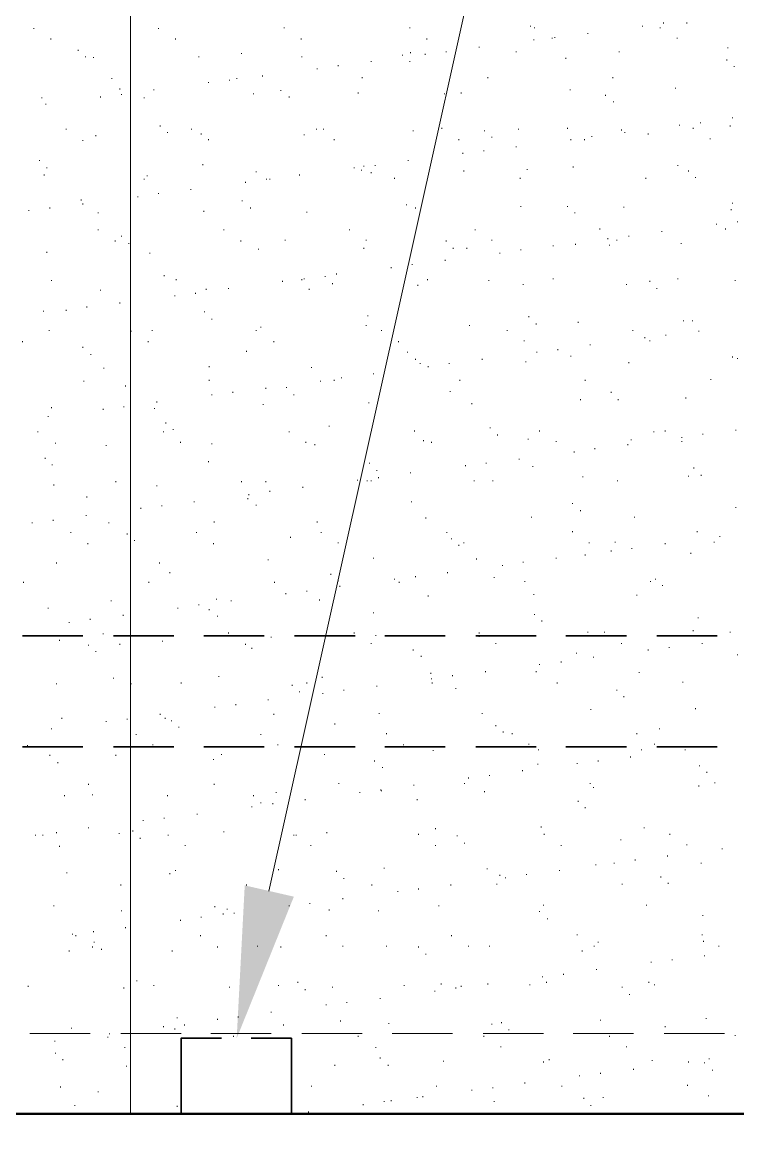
# Model space of a CAD drawing. Header units: inches. Extents: x 5 to 516, y -193 to 129.
# Drawn here: x 34.68 to 37.644, y -88.011 to -83.428 of the extents above; entities that cross this region are included whole.
import ezdxf

# ---------------------------------------------------------------- set-up
doc = ezdxf.new("R2010")
doc.units = ezdxf.units.IN
doc.header["$MEASUREMENT"] = 0
doc.layers.add('PDF4_Geometry', color=7, linetype='Continuous')
doc.layers.add('PDF4_Solid Fills', color=7, linetype='Continuous')

msp = doc.modelspace()

# ---------------------------------------------------------------- linework, layer by layer
at = {"layer": 'PDF4_Geometry', "lineweight": 15}
for points in [[(35.7020883, -87.0263173), (38.0087552, -76.6596495), (38.6754219, -76.6596495)], [(35.1287511, -87.9496505), (35.1287511, -79.9696499)], [(34.7287571, -83.4563156), (34.7287571, -83.4529825)], [(35.2454238, -83.4563156), (35.2454238, -83.4529825)], [(35.7654237, -83.4529825), (35.7654237, -83.449649)], [(36.2854238, -83.4529825), (36.2854238, -83.449649)], [(36.7854239, -83.4463156), (36.7854239, -83.4429825)], [(36.8020905, -83.4529825), (36.8020905, -83.449649)], [(37.2487572, -83.4463156), (37.2487572, -83.4429825)], [(37.3220906, -83.4529825), (37.3220906, -83.449649)], [(37.335424, -83.4329824), (37.335424, -83.429649)], [(37.4320905, -83.4329824), (37.4320905, -83.429649)], [(34.7987571, -83.4996489), (34.7987571, -83.4963158)], [(35.3154238, -83.4996489), (35.3154238, -83.4963158)], [(35.8354239, -83.4996489), (35.8354239, -83.4963158)], [(36.3554239, -83.4996489), (36.3554239, -83.4963158)], [(36.7987573, -83.5029824), (36.7987573, -83.4996489)], [(36.875424, -83.4963158), (36.875424, -83.4929823)], [(36.8854238, -83.4929823), (36.8854238, -83.4896491)], [(37.0220906, -83.4763157), (37.0220906, -83.4729823)], [(37.3920907, -83.4963158), (37.3920907, -83.4929823)], [(34.9120904, -83.5463156), (34.9120904, -83.5429824)], [(36.2887572, -83.5563156), (36.2887572, -83.5529824)], [(36.4354239, -83.5529824), (36.4354239, -83.549649)], [(36.5720905, -83.5329824), (36.5720905, -83.529649)], [(36.725424, -83.5529824), (36.725424, -83.549649)], [(37.1520907, -83.5529824), (37.1520907, -83.549649)], [(37.6020909, -83.5363158), (37.6020909, -83.5329824)], [(34.9420905, -83.5729825), (34.9420905, -83.569649)], [(34.9754237, -83.5763156), (34.9754237, -83.5729825)], [(35.4120905, -83.5729825), (35.4120905, -83.569649)], [(35.5887571, -83.559649), (35.5887571, -83.5563156)], [(35.8387571, -83.5729825), (35.8387571, -83.569649)], [(36.125424, -83.5929823), (36.125424, -83.5896491)], [(36.2554238, -83.5663156), (36.2554238, -83.5629824)], [(36.2854238, -83.5929823), (36.2854238, -83.5896491)], [(36.3487571, -83.5629824), (36.3487571, -83.559649)], [(36.9320905, -83.5796491), (36.9320905, -83.5763156)], [(37.5987572, -83.5863157), (37.5987572, -83.5829823)], [(35.9020906, -83.6229823), (35.9020906, -83.6196492)], [(35.9887571, -83.6096492), (35.9887571, -83.6063157)], [(37.6287573, -83.6129823), (37.6287573, -83.6096492)], [(35.0520904, -83.6629824), (35.0520904, -83.6596492)], [(35.4520904, -83.6796493), (35.4520904, -83.6763156)], [(35.5387571, -83.6696492), (35.5387571, -83.6663156)], [(35.5687571, -83.6629824), (35.5687571, -83.6596492)], [(35.6754238, -83.6529824), (35.6754238, -83.6496492)], [(36.0887571, -83.6596492), (36.0887571, -83.6563156)], [(36.6087572, -83.6596492), (36.6087572, -83.6563156)], [(37.125424, -83.6596492), (37.125424, -83.6563156)], [(35.0054238, -83.7396489), (35.0054238, -83.7363157)], [(35.0854238, -83.7063157), (35.0854238, -83.7029825)], [(35.0920904, -83.7296489), (35.0920904, -83.7263157)], [(35.2254237, -83.7096489), (35.2254237, -83.7063157)], [(35.6387571, -83.7263157), (35.6387571, -83.7229825)], [(35.7520905, -83.7129825), (35.7520905, -83.7096489)], [(35.7854238, -83.7396489), (35.7854238, -83.7363157)], [(36.0720905, -83.7229825), (36.0720905, -83.7196489)], [(36.4287573, -83.7263157), (36.4287573, -83.7229825)], [(36.4987572, -83.7229825), (36.4987572, -83.7196489)], [(36.9487574, -83.7096489), (36.9487574, -83.7063157)], [(37.095424, -83.7329825), (37.095424, -83.7296489)], [(37.3854238, -83.7029825), (37.3854238, -83.6996489)], [(34.7620904, -83.7429825), (34.7620904, -83.7396489)], [(34.7787571, -83.769649), (34.7787571, -83.7663158)], [(35.1854238, -83.7429825), (35.1854238, -83.7396489)], [(37.1287572, -83.7596489), (37.1287572, -83.7563158)], [(37.6220905, -83.8263159), (37.6220905, -83.8229823)], [(34.8620904, -83.8729823), (34.8620904, -83.8696492)], [(35.2520905, -83.8596492), (35.2520905, -83.8563155)], [(35.3820905, -83.8729823), (35.3820905, -83.8696492)], [(35.8987572, -83.8729823), (35.8987572, -83.8696492)], [(35.9287572, -83.8729823), (35.9287572, -83.8696492)], [(36.4187573, -83.8696492), (36.4187573, -83.8663156)], [(36.735424, -83.8729823), (36.735424, -83.8696492)], [(36.9387573, -83.8696492), (36.9387573, -83.8663156)], [(37.1620907, -83.8763156), (37.1620907, -83.8729823)], [(37.4020907, -83.8563155), (37.4020907, -83.8529823)], [(37.4587574, -83.8696492), (37.4587574, -83.8663156)], [(37.4887572, -83.8463159), (37.4887572, -83.8429823)], [(37.6120904, -83.8596492), (37.6120904, -83.8563155)], [(34.9320904, -83.9196492), (34.9320904, -83.9163156)], [(34.9854237, -83.8996492), (34.9854237, -83.8963156)], [(35.2820905, -83.8863156), (35.2820905, -83.8829824)], [(35.4220905, -83.8929824), (35.4220905, -83.8896492)], [(35.4520904, -83.9163156), (35.4520904, -83.9129825)], [(35.8487571, -83.8963156), (35.8487571, -83.8929824)], [(35.9720905, -83.9163156), (35.9720905, -83.9129825)], [(36.2987573, -83.8796492), (36.2987573, -83.8763156)], [(36.4887572, -83.9163156), (36.4887572, -83.9129825)], [(36.5954239, -83.8796492), (36.5954239, -83.8763156)], [(36.625424, -83.9063156), (36.625424, -83.9029824)], [(36.9520905, -83.9163156), (36.9520905, -83.9129825)], [(37.0087573, -83.9163156), (37.0087573, -83.9129825)], [(37.0387573, -83.9029824), (37.0387573, -83.8996492)], [(37.1754239, -83.8863156), (37.1754239, -83.8829824)], [(37.2720907, -83.8929824), (37.2720907, -83.8896492)], [(37.5287573, -83.9129825), (37.5287573, -83.9096492)], [(36.5920906, -83.9629825), (36.5920906, -83.9596489)], [(36.725424, -83.9463157), (36.725424, -83.9429825)], [(34.7520904, -84.0029826), (34.7520904, -83.999649)], [(36.2787572, -84.0029826), (36.2787572, -83.999649)], [(36.5054238, -83.9729825), (36.5054238, -83.9696489)], [(34.7820904, -84.0329822), (34.7820904, -84.029649)], [(35.4287572, -84.019649), (35.4287572, -84.0163158)], [(35.6487571, -84.0496491), (35.6487571, -84.0463159)], [(36.0554238, -84.0329822), (36.0554238, -84.029649)], [(36.0854239, -84.0429822), (36.0854239, -84.039649)], [(36.0954239, -84.0263159), (36.0954239, -84.0229822)], [(36.125424, -84.0529822), (36.125424, -84.0496491)], [(36.1420906, -84.0229822), (36.1420906, -84.019649)], [(36.5087572, -84.0463159), (36.5087572, -84.0429822)], [(36.7720906, -84.039649), (36.7720906, -84.0363159)], [(36.9620905, -84.029649), (36.9620905, -84.0263159)], [(37.3954239, -84.0229822), (37.3954239, -84.019649)], [(37.4387573, -84.0463159), (37.4387573, -84.0429822)], [(34.7720904, -84.0629823), (34.7720904, -84.0596491)], [(35.1854238, -84.0796491), (35.1854238, -84.0763159)], [(35.1987571, -84.0663159), (35.1987571, -84.0629823)], [(35.6054238, -84.0929823), (35.6054238, -84.0896491)], [(35.6920905, -84.0796491), (35.6920905, -84.0763159)], [(35.7054238, -84.0796491), (35.7054238, -84.0763159)], [(35.8287573, -84.0629823), (35.8287573, -84.0596491)], [(36.2220905, -84.0763159), (36.2220905, -84.0729823)], [(36.7420906, -84.0763159), (36.7420906, -84.0729823)], [(37.2620907, -84.0763159), (37.2620907, -84.0729823)], [(37.4687572, -84.0729823), (37.4687572, -84.0696491)], [(35.1587571, -84.1529824), (35.1587571, -84.1496492)], [(35.2454238, -84.1396492), (35.2454238, -84.1363156)], [(35.3787571, -84.1229824), (35.3787571, -84.1196492)], [(34.9254238, -84.1663156), (34.9254238, -84.1629825)], [(34.9320904, -84.1829825), (34.9320904, -84.1796493)], [(35.5920905, -84.1696493), (35.5920905, -84.1663156)], [(36.2720906, -84.1863157), (36.2720906, -84.1829825)], [(36.745424, -84.1929825), (36.745424, -84.1896489)], [(36.9387573, -84.1929825), (36.9387573, -84.1896489)], [(37.1720905, -84.1963157), (37.1720905, -84.1929825)], [(37.6220905, -84.1796493), (37.6220905, -84.1763156)], [(34.7087571, -84.2096489), (34.7087571, -84.2063157)], [(34.7954237, -84.1996489), (34.7954237, -84.1963157)], [(34.9954238, -84.2196489), (34.9954238, -84.2163158)], [(35.4320905, -84.2129825), (35.4320905, -84.2096489)], [(35.6254238, -84.1996489), (35.6254238, -84.1963157)], [(35.8587571, -84.2163158), (35.8587571, -84.2129825)], [(36.3087573, -84.1996489), (36.3087573, -84.1963157)], [(36.9687571, -84.2196489), (36.9687571, -84.2163158)], [(37.6154241, -84.2063157), (37.6154241, -84.2029825)], [(34.9954238, -84.289649), (34.9954238, -84.2863159)], [(35.5154238, -84.289649), (35.5154238, -84.2863159)], [(36.0354238, -84.289649), (36.0354238, -84.2863159)], [(36.5554239, -84.289649), (36.5554239, -84.2863159)], [(37.0720905, -84.2863159), (37.0720905, -84.2829823)], [(37.555424, -84.2663158), (37.555424, -84.2629826)], [(37.5920908, -84.2863159), (37.5920908, -84.2829823)], [(37.6420905, -84.2563158), (37.6420905, -84.2529826)], [(35.0654238, -84.3363159), (35.0654238, -84.3329823)], [(35.0920904, -84.3163159), (35.0920904, -84.3129823)], [(35.5854239, -84.3363159), (35.5854239, -84.3329823)], [(35.7687572, -84.3329823), (35.7687572, -84.3296492)], [(36.1054239, -84.3329823), (36.1054239, -84.3296492)], [(36.4354239, -84.3363159), (36.4354239, -84.3329823)], [(36.625424, -84.3329823), (36.625424, -84.3296492)], [(37.105424, -84.3263159), (37.105424, -84.3229823)], [(37.1420907, -84.3329823), (37.1420907, -84.3296492)], [(37.1920905, -84.3163159), (37.1920905, -84.3129823)], [(37.3287574, -84.2963159), (37.3287574, -84.2929823)], [(35.1220904, -84.346316), (35.1220904, -84.3429823)], [(35.6587571, -84.3696492), (35.6587571, -84.3663156)], [(36.0954239, -84.3663156), (36.0954239, -84.3629824)], [(36.4654239, -84.3663156), (36.4654239, -84.3629824)], [(36.5220906, -84.3663156), (36.5220906, -84.3629824)], [(36.745424, -84.3729824), (36.745424, -84.3696492)], [(36.8787572, -84.3563155), (36.8787572, -84.3529824)], [(36.9720906, -84.3496492), (36.9720906, -84.346316)], [(37.1120906, -84.3529824), (37.1120906, -84.3496492)], [(37.4087573, -84.346316), (37.4087573, -84.3429823)], [(34.7820904, -84.3829824), (34.7820904, -84.3796492)], [(35.2087571, -84.3863156), (35.2087571, -84.3829824)], [(36.4320904, -84.4163157), (36.4320904, -84.4129825)], [(36.6587572, -84.3863156), (36.6587572, -84.3829824)], [(35.9820905, -84.4729826), (35.9820905, -84.4696489)], [(36.2087573, -84.4463157), (36.2087573, -84.4429826)], [(36.2954238, -84.4329825), (36.2954238, -84.4296493)], [(34.8020904, -84.499649), (34.8020904, -84.4963158)], [(35.2687571, -84.479649), (35.2687571, -84.4763158)], [(35.3187571, -84.4963158), (35.3187571, -84.4929826)], [(35.7587572, -84.5029826), (35.7587572, -84.499649)], [(35.8387571, -84.4963158), (35.8387571, -84.4929826)], [(35.8487571, -84.4929826), (35.8487571, -84.489649)], [(35.9354238, -84.4829826), (35.9354238, -84.479649)], [(35.9654239, -84.5129827), (35.9654239, -84.509649)], [(36.3187573, -84.5196491), (36.3187573, -84.5163158)], [(36.3587571, -84.4963158), (36.3587571, -84.4929826)], [(36.6120906, -84.499649), (36.6120906, -84.4963158)], [(36.7554238, -84.5163158), (36.7554238, -84.5129827)], [(36.8787572, -84.4929826), (36.8787572, -84.489649)], [(37.1820905, -84.5163158), (37.1820905, -84.5129827)], [(37.2787573, -84.5029826), (37.2787573, -84.499649)], [(37.3954239, -84.4929826), (37.3954239, -84.489649)], [(37.6320905, -84.499649), (37.6320905, -84.4963158)], [(35.0054238, -84.5396491), (35.0054238, -84.5363159)], [(35.3120905, -84.5629823), (35.3120905, -84.5596491)], [(35.3987571, -84.5529823), (35.3987571, -84.5496491)], [(35.4420905, -84.5363159), (35.4420905, -84.5329823)], [(35.5354238, -84.5329823), (35.5354238, -84.5296491)], [(35.8687571, -84.5363159), (35.8687571, -84.5329823)], [(37.3087573, -84.5329823), (37.3087573, -84.5296491)], [(34.9487571, -84.6096492), (34.9487571, -84.6063156)], [(35.0854238, -84.5929823), (35.0854238, -84.5896492)], [(34.7687571, -84.6263156), (34.7687571, -84.6229824)], [(34.8620904, -84.6229824), (34.8620904, -84.6196492)], [(35.4354238, -84.6296492), (35.4354238, -84.6263156)], [(36.1120905, -84.6463157), (36.1120905, -84.6429825)], [(36.7787572, -84.6496493), (36.7787572, -84.6463157)], [(35.4654239, -84.6596493), (35.4654239, -84.6563157)], [(35.6687572, -84.6929826), (35.6687572, -84.6896489)], [(36.1054239, -84.6863157), (36.1054239, -84.6829825)], [(36.5320907, -84.6863157), (36.5320907, -84.6829825)], [(36.8087573, -84.6796493), (36.8087573, -84.6763157)], [(36.9820906, -84.6729825), (36.9820906, -84.6696493)], [(37.4187573, -84.6663157), (37.4187573, -84.6629825)], [(37.455424, -84.6663157), (37.455424, -84.6629825)], [(34.7920904, -84.7063157), (34.7920904, -84.7029826)], [(35.1320905, -84.709649), (35.1320905, -84.7063157)], [(35.2187571, -84.7063157), (35.2187571, -84.7029826)], [(35.6487571, -84.7063157), (35.6487571, -84.7029826)], [(36.1687572, -84.7063157), (36.1687572, -84.7029826)], [(36.6887573, -84.7063157), (36.6887573, -84.7029826)], [(37.2087574, -84.7063157), (37.2087574, -84.7029826)], [(37.2587573, -84.7363158), (37.2587573, -84.7329826)], [(37.345424, -84.7263158), (37.345424, -84.7229826)], [(37.4820906, -84.709649), (37.4820906, -84.7063157)], [(34.6820904, -84.7529826), (34.6820904, -84.749649)], [(34.9320904, -84.7763159), (34.9320904, -84.7729822)], [(35.2020904, -84.7529826), (35.2020904, -84.749649)], [(35.6087572, -84.7929823), (35.6087572, -84.7896491)], [(35.7220905, -84.7529826), (35.7220905, -84.749649)], [(36.2387571, -84.7529826), (36.2387571, -84.749649)], [(36.7587572, -84.749649), (36.7587572, -84.7463159)], [(36.8987572, -84.7863159), (36.8987572, -84.7829823)], [(37.0320907, -84.7663159), (37.0320907, -84.7629827)], [(37.2787573, -84.749649), (37.2787573, -84.7463159)], [(34.9654238, -84.8063159), (34.9654238, -84.8029823)], [(36.2754238, -84.7963159), (36.2754238, -84.7929823)], [(36.3087573, -84.826316), (36.3087573, -84.8229824)], [(36.5854239, -84.826316), (36.5854239, -84.8229824)], [(36.7654238, -84.836316), (36.7654238, -84.8329824)], [(36.8120905, -84.7963159), (36.8120905, -84.7929823)], [(36.9520905, -84.8129824), (36.9520905, -84.8096491)], [(37.1920905, -84.8396492), (37.1920905, -84.836316)], [(37.6220905, -84.816316), (37.6220905, -84.8129824)], [(37.6420905, -84.8229824), (37.6420905, -84.8196491)], [(35.0187571, -84.8629824), (35.0187571, -84.8596493)], [(35.4554238, -84.8563156), (35.4554238, -84.8529824)], [(35.8787571, -84.8596493), (35.8787571, -84.8563156)], [(36.1354237, -84.8863156), (36.1354237, -84.8829825)], [(36.3287573, -84.8429824), (36.3287573, -84.8396492)], [(36.3620905, -84.8563156), (36.3620905, -84.8529824)], [(36.4487573, -84.8429824), (36.4487573, -84.8396492)], [(34.9354238, -84.9163157), (34.9354238, -84.9129825)], [(35.4554238, -84.9129825), (35.4554238, -84.9096493)], [(35.9154238, -84.9163157), (35.9154238, -84.9129825)], [(35.9720905, -84.9129825), (35.9720905, -84.9096493)], [(36.0020906, -84.9029825), (36.0020906, -84.8996493)], [(36.4920905, -84.9129825), (36.4920905, -84.9096493)], [(37.0120906, -84.9129825), (37.0120906, -84.9096493)], [(37.5320907, -84.9096493), (37.5320907, -84.9063157)], [(35.1087572, -84.9363158), (35.1087572, -84.9329825)], [(35.4654239, -84.9729826), (35.4654239, -84.969649)], [(35.5520905, -84.9629826), (35.5520905, -84.959649)], [(35.6887571, -84.9463158), (35.6887571, -84.9429826)], [(35.7754238, -84.9429826), (35.7754238, -84.9396489)], [(35.8054238, -84.9729826), (35.8054238, -84.969649)], [(36.4520905, -84.959649), (36.4520905, -84.9563158)], [(37.1187572, -84.9629826), (37.1187572, -84.959649)], [(35.1020904, -85.0229823), (35.1020904, -85.0196491)], [(35.2387572, -85.0029827), (35.2387572, -84.999649)], [(35.6787572, -85.0129827), (35.6787572, -85.009649)], [(36.115424, -85.0063159), (36.115424, -85.0029827)], [(36.5420907, -85.009649), (36.5420907, -85.0063159)], [(36.9920906, -84.9929826), (36.9920906, -84.989649)], [(37.1487573, -84.9929826), (37.1487573, -84.989649)], [(37.4287573, -84.9863158), (37.4287573, -84.9829826)], [(34.7887571, -85.0629824), (34.7887571, -85.0596492)], [(34.8020904, -85.0263159), (34.8020904, -85.0229823)], [(35.0154238, -85.0329823), (35.0154238, -85.0296491)], [(35.2287572, -85.0296491), (35.2287572, -85.0263159)], [(35.2754238, -85.0896492), (35.2754238, -85.086316)], [(35.9520905, -85.1029824), (35.9520905, -85.0996492)], [(36.6187572, -85.1096493), (36.6187572, -85.1063156)], [(34.7454237, -85.1263157), (34.7454237, -85.1229824)], [(35.2654238, -85.1263157), (35.2654238, -85.1229824)], [(35.3054238, -85.1163157), (35.3054238, -85.1129824)], [(35.7854238, -85.1263157), (35.7854238, -85.1229824)], [(36.3054239, -85.1229824), (36.3054239, -85.1196493)], [(36.6487572, -85.1396493), (36.6487572, -85.1363157)], [(36.7754238, -85.1563157), (36.7754238, -85.1529825)], [(36.8220905, -85.1229824), (36.8220905, -85.1196493)], [(37.2020906, -85.1596493), (37.2020906, -85.1563157)], [(37.2954239, -85.1263157), (37.2954239, -85.1229824)], [(37.3420906, -85.1229824), (37.3420906, -85.1196493)], [(37.4120907, -85.1496493), (37.4120907, -85.1463157)], [(37.4987572, -85.1363157), (37.4987572, -85.1329825)], [(37.6354241, -85.1196493), (37.6354241, -85.1163157)], [(34.8187571, -85.1729826), (34.8187571, -85.1696493)], [(35.0287571, -85.1829826), (35.0287571, -85.1796494)], [(35.3354238, -85.1696493), (35.3354238, -85.1663157)], [(35.4654239, -85.1763157), (35.4654239, -85.1729826)], [(35.8554239, -85.1696493), (35.8554239, -85.1663157)], [(35.8920906, -85.1796494), (35.8920906, -85.1763157)], [(36.3420905, -85.1629826), (36.3420905, -85.1596493)], [(36.375424, -85.1696493), (36.375424, -85.1663157)], [(36.8920906, -85.1663157), (36.8920906, -85.1629826)], [(37.0520905, -85.1963158), (37.0520905, -85.1929826)], [(37.1887573, -85.1796494), (37.1887573, -85.1763157)], [(37.4120907, -85.1663157), (37.4120907, -85.1629826)], [(34.7754237, -85.2363158), (34.7754237, -85.2329827)], [(35.4520904, -85.2496491), (35.4520904, -85.2463159)], [(36.7387572, -85.2396491), (36.7387572, -85.2363158)], [(36.965424, -85.209649), (36.965424, -85.2063158)], [(34.8054237, -85.2629827), (34.8054237, -85.2596491)], [(36.1187571, -85.2563159), (36.1187571, -85.2529827)], [(36.1487572, -85.286316), (36.1487572, -85.2829823)], [(36.2887572, -85.296316), (36.2887572, -85.2929823)], [(36.5154238, -85.2663159), (36.5154238, -85.2629827)], [(36.6020906, -85.2563159), (36.6020906, -85.2529827)], [(36.7954239, -85.2696491), (36.7954239, -85.2663159)], [(37.4620906, -85.276316), (37.4620906, -85.2729823)], [(35.068757, -85.3329824), (35.068757, -85.3296492)], [(35.5887571, -85.3329824), (35.5887571, -85.3296492)], [(35.6887571, -85.3329824), (35.6887571, -85.3296492)], [(36.0687572, -85.326316), (36.0687572, -85.3229824)], [(36.1087571, -85.3296492), (36.1087571, -85.326316)], [(36.125424, -85.3296492), (36.125424, -85.326316)], [(36.1554238, -85.316316), (36.1554238, -85.3129824)], [(36.5520904, -85.3296492), (36.5520904, -85.326316)], [(36.6287572, -85.3296492), (36.6287572, -85.326316)], [(37.0020906, -85.3129824), (37.0020906, -85.3096492)], [(37.1454239, -85.3296492), (37.1454239, -85.326316)], [(37.4387573, -85.3096492), (37.4387573, -85.306316)], [(37.4920906, -85.306316), (37.4920906, -85.3029823)], [(34.8120904, -85.3463161), (34.8120904, -85.3429824)], [(35.2387572, -85.3496492), (35.2387572, -85.3463161)], [(35.6187571, -85.3863157), (35.6187571, -85.3829825)], [(35.7054238, -85.3729825), (35.7054238, -85.3696493)], [(35.8420905, -85.3563156), (35.8420905, -85.3529825)], [(34.9487571, -85.3963157), (34.9487571, -85.3929825)], [(35.2587571, -85.4329826), (35.2587571, -85.4296494)], [(35.3920904, -85.4163157), (35.3920904, -85.4129826)], [(35.6154238, -85.4029825), (35.6154238, -85.3996493)], [(35.6487571, -85.4296494), (35.6487571, -85.4263157)], [(36.2920906, -85.4163157), (36.2920906, -85.4129826)], [(36.9587574, -85.4229826), (36.9587574, -85.4196494)], [(34.9454238, -85.4729826), (34.9454238, -85.469649)], [(35.1720904, -85.4429826), (35.1720904, -85.439649)], [(36.7887572, -85.4796491), (36.7887572, -85.4763159)], [(36.9920906, -85.4529826), (36.9920906, -85.449649)], [(37.215424, -85.4796491), (37.215424, -85.4763159)], [(37.6354241, -85.439649), (37.6354241, -85.4363158)], [(34.7220904, -85.5029827), (34.7220904, -85.4996491)], [(34.8087571, -85.4929827), (34.8087571, -85.4896491)], [(35.0387571, -85.5029827), (35.0387571, -85.4996491)], [(35.4754237, -85.4996491), (35.4754237, -85.4963159)], [(35.9020906, -85.4996491), (35.9020906, -85.4963159)], [(36.3520905, -85.4829827), (36.3520905, -85.4796491)], [(34.8820905, -85.5429824), (34.8820905, -85.5396491)], [(35.1154238, -85.5496492), (35.1154238, -85.546316)], [(35.4020904, -85.5429824), (35.4020904, -85.5396491)], [(35.7920906, -85.5629824), (35.7920906, -85.5596492)], [(35.9187572, -85.5429824), (35.9187572, -85.5396491)], [(36.4387573, -85.5429824), (36.4387573, -85.5396491)], [(36.4587573, -85.5696492), (36.4587573, -85.566316)], [(36.9587574, -85.5396491), (36.9587574, -85.536316)], [(37.475424, -85.5396491), (37.475424, -85.536316)], [(37.5687572, -85.5596492), (37.5687572, -85.556316)], [(34.9520904, -85.5896493), (34.9520904, -85.586316)], [(35.1454238, -85.576316), (35.1454238, -85.5729824)], [(35.4720905, -85.5896493), (35.4720905, -85.586316)], [(35.9887571, -85.586316), (35.9887571, -85.5829824)], [(36.4887572, -85.5963161), (36.4887572, -85.5929824)], [(36.5087572, -85.586316), (36.5087572, -85.5829824)], [(37.0287573, -85.586316), (37.0287573, -85.5829824)], [(37.1187572, -85.6196493), (37.1187572, -85.6163157)], [(37.1354238, -85.5829824), (37.1354238, -85.5796493)], [(37.2054239, -85.6096493), (37.2054239, -85.6063156)], [(37.3420906, -85.5896493), (37.3420906, -85.586316)], [(37.5454239, -85.5829824), (37.5454239, -85.5796493)], [(35.6987572, -85.6563158), (35.6987572, -85.6529825)], [(36.1354237, -85.6496494), (36.1354237, -85.6463158)], [(36.5620905, -85.6529825), (36.5620905, -85.6496494)], [(36.8920906, -85.6496494), (36.8920906, -85.6463158)], [(37.0120906, -85.6363157), (37.0120906, -85.6329825)], [(37.4487574, -85.6296493), (37.4487574, -85.6263157)], [(34.8220904, -85.6696494), (34.8220904, -85.6663158)], [(35.2487571, -85.6696494), (35.2487571, -85.6663158)], [(35.2920905, -85.709649), (35.2920905, -85.7063158)], [(36.4420905, -85.709649), (36.4420905, -85.7063158)], [(36.6687573, -85.6796494), (36.6687573, -85.6763158)], [(36.7554238, -85.6663158), (36.7554238, -85.6629826)], [(34.6854237, -85.7496491), (34.6854237, -85.7463159)], [(35.2054238, -85.7496491), (35.2054238, -85.7463159)], [(35.7254238, -85.7496491), (35.7254238, -85.7463159)], [(35.9587573, -85.7163159), (35.9587573, -85.7129827)], [(35.9887571, -85.7429827), (35.9887571, -85.7396491)], [(36.2220905, -85.7363159), (36.2220905, -85.7329827)], [(36.2420905, -85.7496491), (36.2420905, -85.7463159)], [(36.3087573, -85.7263159), (36.3087573, -85.7229827)], [(36.6354238, -85.7296491), (36.6354238, -85.7263159)], [(36.7620906, -85.7463159), (36.7620906, -85.7429827)], [(37.2820907, -85.7463159), (37.2820907, -85.7429827)], [(37.3020905, -85.7363159), (37.3020905, -85.7329827)], [(35.7720905, -85.796316), (35.7720905, -85.7929824)], [(35.8587571, -85.786316), (35.8587571, -85.7829824)], [(35.995424, -85.7663159), (35.995424, -85.7629828)], [(36.7987573, -85.7996492), (36.7987573, -85.796316)], [(37.225424, -85.8029824), (37.225424, -85.7996492)], [(37.3320906, -85.7629828), (37.3320906, -85.7596491)], [(35.0487572, -85.826316), (35.0487572, -85.8229824)], [(35.4120905, -85.8429824), (35.4120905, -85.8396493)], [(35.4854237, -85.8196492), (35.4854237, -85.816316)], [(35.5454238, -85.826316), (35.5454238, -85.8229824)], [(35.9120906, -85.8229824), (35.9120906, -85.8196492)], [(36.3620905, -85.806316), (36.3620905, -85.8029824)], [(34.7887571, -85.8563157), (34.7887571, -85.8529825)], [(35.0987571, -85.8863157), (35.0987571, -85.8829826)], [(35.3254238, -85.8563157), (35.3254238, -85.8529825)], [(35.4554238, -85.8629825), (35.4554238, -85.8596493)], [(35.4887572, -85.8896493), (35.4887572, -85.8863157)], [(36.1354237, -85.8763157), (36.1354237, -85.8729825)], [(36.8020905, -85.8829826), (36.8020905, -85.8796493)], [(34.8754238, -85.9163158), (34.8754238, -85.9129826)], [(34.9620904, -85.9029826), (34.9620904, -85.8996494)], [(36.8320905, -85.9096494), (36.8320905, -85.9063158)], [(37.4787572, -85.8963158), (37.4787572, -85.8929826)], [(35.0154238, -85.9629827), (35.0154238, -85.9596491)], [(35.5354238, -85.9596491), (35.5354238, -85.9563158)], [(35.7120904, -85.9763159), (35.7120904, -85.9729827)], [(36.0554238, -85.9596491), (36.0554238, -85.9563158)], [(36.1454238, -85.9696491), (36.1454238, -85.9663159)], [(36.5720905, -85.9596491), (36.5720905, -85.9563158)], [(36.5720905, -85.9729827), (36.5720905, -85.9696491)], [(37.0220906, -85.9563158), (37.0220906, -85.9529827)], [(37.0920906, -85.9563158), (37.0920906, -85.9529827)], [(37.4587574, -85.9496491), (37.4587574, -85.9463158)], [(37.6120904, -85.9563158), (37.6120904, -85.9529827)], [(34.8354237, -85.9896491), (34.8354237, -85.9863159)], [(34.9554238, -86.0096491), (34.9554238, -86.006316)], [(35.0854238, -86.006316), (35.0854238, -86.0029827)], [(35.2620905, -85.9929827), (35.2620905, -85.9896491)], [(35.6054238, -86.006316), (35.6054238, -86.0029827)], [(35.6320905, -86.0229823), (35.6320905, -86.0196492)], [(36.125424, -86.0029827), (36.125424, -85.9996491)], [(36.2987573, -86.0296492), (36.2987573, -86.026316)], [(36.6420906, -86.0029827), (36.6420906, -85.9996491)], [(37.1620907, -86.0029827), (37.1620907, -85.9996491)], [(37.2720907, -86.0296492), (37.2720907, -86.026316)], [(37.3587572, -86.0196492), (37.3587572, -86.016316)], [(37.4954241, -86.0029827), (37.4954241, -85.9996491)], [(34.9854237, -86.036316), (34.9854237, -86.0329824)], [(36.3320905, -86.056316), (36.3320905, -86.0529824)], [(36.975424, -86.0429824), (36.975424, -86.0396492)], [(37.0454239, -86.0596492), (37.0454239, -86.056316)], [(37.6420905, -86.0496492), (37.6420905, -86.046316)], [(36.5987571, -86.1196494), (36.5987571, -86.1163157)], [(36.8087573, -86.1196494), (36.8087573, -86.1163157)], [(36.8220905, -86.0896493), (36.8220905, -86.0863161)], [(36.9120907, -86.0796493), (36.9120907, -86.0763161)], [(37.235424, -86.1229825), (37.235424, -86.1196494)], [(34.8220904, -86.1696494), (34.8220904, -86.1663158)], [(35.058757, -86.1463158), (35.058757, -86.1429826)], [(35.1320905, -86.1696494), (35.1320905, -86.1663158)], [(35.3387571, -86.1663158), (35.3387571, -86.1629826)], [(35.4954238, -86.1396494), (35.4954238, -86.1363157)], [(35.8587571, -86.1663158), (35.8587571, -86.1629826)], [(35.9220904, -86.1429826), (35.9220904, -86.1396494)], [(36.3720905, -86.1263157), (36.3720905, -86.1229825)], [(36.375424, -86.1496494), (36.375424, -86.1463158)], [(36.3787572, -86.1663158), (36.3787572, -86.1629826)], [(36.4620905, -86.1363157), (36.4620905, -86.1329826)], [(36.8954239, -86.1663158), (36.8954239, -86.1629826)], [(37.4154239, -86.1629826), (37.4154239, -86.1596494)], [(35.7987572, -86.1763158), (35.7987572, -86.1729826)], [(35.8287573, -86.2029827), (35.8287573, -86.1996491)], [(35.9254238, -86.2096491), (35.9254238, -86.2063159)], [(36.0120906, -86.1963159), (36.0120906, -86.1929827)], [(36.1487572, -86.1796495), (36.1487572, -86.1763158)], [(36.4754239, -86.189649), (36.4754239, -86.1863159)], [(37.1420907, -86.1963159), (37.1420907, -86.1929827)], [(35.5654238, -86.256316), (35.5654238, -86.2529828)], [(35.6987572, -86.2363159), (35.6987572, -86.2329827)], [(37.1720905, -86.2229827), (37.1720905, -86.2196491)], [(35.2520905, -86.296316), (35.2520905, -86.2929824)], [(35.4787572, -86.266316), (35.4787572, -86.2629828)], [(35.7220905, -86.296316), (35.7220905, -86.2929824)], [(36.1587572, -86.2929824), (36.1587572, -86.2896492)], [(36.5854239, -86.2929824), (36.5854239, -86.2896492)], [(37.0354239, -86.276316), (37.0354239, -86.2729824)], [(37.4687572, -86.2729824), (37.4687572, -86.2696492)], [(34.8454238, -86.3129825), (34.8454238, -86.3096493)], [(35.0287571, -86.3263161), (35.0287571, -86.3229825)], [(35.1154238, -86.3163161), (35.1154238, -86.3129825)], [(35.2720904, -86.3129825), (35.2720904, -86.3096493)], [(35.2987572, -86.3229825), (35.2987572, -86.3196493)], [(35.3287571, -86.3496493), (35.3287571, -86.3463161)], [(35.9754239, -86.3363161), (35.9754239, -86.3329825)], [(36.6420906, -86.3429825), (36.6420906, -86.3396493)], [(34.8020904, -86.3563157), (34.8020904, -86.3529825)], [(35.1520904, -86.3796494), (35.1520904, -86.3763158)], [(35.6687572, -86.3796494), (35.6687572, -86.3763158)], [(36.1887572, -86.3763158), (36.1887572, -86.3729825)], [(36.6720905, -86.3696494), (36.6720905, -86.3663158)], [(36.7087573, -86.3763158), (36.7087573, -86.3729825)], [(37.225424, -86.3763158), (37.225424, -86.3729825)], [(37.3187573, -86.3563157), (37.3187573, -86.3529825)], [(34.7020904, -86.4263158), (34.7020904, -86.4229827)], [(35.2220904, -86.4229827), (35.2220904, -86.4196494)], [(35.7387572, -86.4229827), (35.7387572, -86.4196494)], [(36.2587572, -86.4229827), (36.2587572, -86.4196494)], [(36.7787572, -86.4196494), (36.7787572, -86.4163158)], [(36.8187573, -86.4429827), (36.8187573, -86.439649)], [(37.2454241, -86.4429827), (37.2454241, -86.439649)], [(37.2987573, -86.4196494), (37.2987573, -86.4163158)], [(37.425424, -86.4429827), (37.425424, -86.439649)], [(37.5120907, -86.4296495), (37.5120907, -86.4263158)], [(34.7954237, -86.4663159), (34.7954237, -86.4629827)], [(35.068757, -86.4663159), (35.068757, -86.4629827)], [(35.4720905, -86.4829828), (35.4720905, -86.4796492)], [(35.5054238, -86.4629827), (35.5054238, -86.4596491)], [(35.9320904, -86.4629827), (35.9320904, -86.4596491)], [(36.1387572, -86.4896492), (36.1387572, -86.4863159)], [(36.3820906, -86.4463159), (36.3820906, -86.4429827)], [(37.0654239, -86.4896492), (37.0654239, -86.4863159)], [(37.1987574, -86.4729827), (37.1987574, -86.4696491)], [(34.8287571, -86.496316), (34.8287571, -86.4929828)], [(36.1720904, -86.516316), (36.1720904, -86.5129828)], [(36.7520906, -86.5296492), (36.7520906, -86.5263161)], [(36.8154239, -86.5029828), (36.8154239, -86.4996492)], [(36.9787572, -86.4996492), (36.9787572, -86.496316)], [(37.485424, -86.5096492), (37.485424, -86.506316)], [(37.5154239, -86.5363161), (37.5154239, -86.5329824)], [(36.5287572, -86.5596493), (36.5287572, -86.5563161)], [(36.615424, -86.5496493), (36.615424, -86.5463161)], [(37.5487571, -86.5796493), (37.5487571, -86.5763161)], [(34.9554238, -86.5863161), (34.9554238, -86.5829825)], [(35.4754237, -86.5863161), (35.4754237, -86.5829825)], [(35.7320905, -86.6196494), (35.7320905, -86.6163158)], [(35.9920905, -86.5829825), (35.9920905, -86.5796493)], [(36.0787573, -86.6196494), (36.0787573, -86.6163158)], [(36.1654238, -86.6096494), (36.1654238, -86.6063157)], [(36.1687572, -86.6129826), (36.1687572, -86.6096494)], [(36.3020904, -86.5896493), (36.3020904, -86.5863161)], [(36.5120906, -86.5829825), (36.5120906, -86.5796493)], [(36.5954239, -86.6163158), (36.5954239, -86.6129826)], [(37.0320907, -86.5829825), (37.0320907, -86.5796493)], [(37.0454239, -86.5996493), (37.0454239, -86.5963162)], [(37.4820906, -86.5929825), (37.4820906, -86.5896493)], [(34.8554238, -86.6329826), (34.8554238, -86.6296494)], [(34.9720904, -86.6296494), (34.9720904, -86.6263158)], [(35.2820905, -86.6329826), (35.2820905, -86.6296494)], [(35.6387571, -86.6329826), (35.6387571, -86.6296494)], [(35.6687572, -86.6629827), (35.6687572, -86.6596494)], [(35.7187572, -86.6663158), (35.7187572, -86.6629827)], [(35.8520905, -86.6496494), (35.8520905, -86.6463158)], [(36.3154239, -86.6496494), (36.3154239, -86.6463158)], [(36.9820906, -86.6563158), (36.9820906, -86.6529826)], [(35.4054239, -86.7096491), (35.4054239, -86.7063159)], [(35.6320905, -86.6796495), (35.6320905, -86.6763158)], [(37.0120906, -86.6829827), (37.0120906, -86.6796495)], [(35.1820904, -86.736316), (35.1820904, -86.7329828)], [(35.2687571, -86.726316), (35.2687571, -86.7229827)], [(36.8287574, -86.7629828), (36.8287574, -86.7596492)], [(34.7354237, -86.7963161), (34.7354237, -86.7929825)], [(34.7654237, -86.7963161), (34.7654237, -86.7929825)], [(34.8220904, -86.7863161), (34.8220904, -86.7829825)], [(34.9554238, -86.766316), (34.9554238, -86.7629828)], [(35.0820904, -86.7896492), (35.0820904, -86.7863161)], [(35.1387571, -86.7796492), (35.1387571, -86.7763161)], [(35.1687572, -86.8096493), (35.1687572, -86.8063161)], [(35.2854237, -86.7963161), (35.2854237, -86.7929825)], [(35.5154238, -86.7829825), (35.5154238, -86.7796492)], [(35.8054238, -86.7963161), (35.8054238, -86.7929825)], [(35.8154238, -86.7963161), (35.8154238, -86.7929825)], [(35.9420904, -86.7863161), (35.9420904, -86.7829825)], [(36.3220905, -86.7929825), (36.3220905, -86.7896492)], [(36.3920906, -86.7696492), (36.3920906, -86.766316)], [(36.4820905, -86.7996493), (36.4820905, -86.7963161)], [(36.8420906, -86.7929825), (36.8420906, -86.7896492)], [(37.2554238, -86.766316), (37.2554238, -86.7629828)], [(37.3620906, -86.7929825), (37.3620906, -86.7896492)], [(34.8354237, -86.8429825), (34.8354237, -86.8396494)], [(35.3554237, -86.8396494), (35.3554237, -86.8363161)], [(35.8754239, -86.8396494), (35.8754239, -86.8363161)], [(36.3920906, -86.8396494), (36.3920906, -86.8363161)], [(36.5120906, -86.8296494), (36.5120906, -86.8263161)], [(36.9120907, -86.8396494), (36.9120907, -86.8363161)], [(37.1587573, -86.8163161), (37.1587573, -86.8129825)], [(37.4320905, -86.8363161), (37.4320905, -86.8329825)], [(37.5787572, -86.8529826), (37.5787572, -86.8496494)], [(37.2187572, -86.8996495), (37.2187572, -86.8963159)], [(37.3520906, -86.8829826), (37.3520906, -86.8796494)], [(35.3154238, -86.9429828), (35.3154238, -86.9396491)], [(35.7420905, -86.9396491), (35.7420905, -86.9363159)], [(35.9820905, -86.9463159), (35.9820905, -86.9429828)], [(36.1787572, -86.9329827), (36.1787572, -86.9296495)], [(36.6054239, -86.9363159), (36.6054239, -86.9329827)], [(36.9054239, -86.9429828), (36.9054239, -86.9396491)], [(37.0554239, -86.9196495), (37.0554239, -86.9163159)], [(37.1320907, -86.9129827), (37.1320907, -86.9096495)], [(37.4920906, -86.9129827), (37.4920906, -86.9096495)], [(34.8654238, -86.9529828), (34.8654238, -86.9496491)], [(35.2920905, -86.9563159), (35.2920905, -86.9529828)], [(36.0120906, -86.976316), (36.0120906, -86.9729828)], [(36.6587572, -86.9629828), (36.6587572, -86.9596491)], [(36.6820905, -86.9729828), (36.6820905, -86.9696491)], [(36.7687572, -86.9596491), (36.7687572, -86.9563159)], [(37.3254239, -86.9696491), (37.3254239, -86.966316)], [(35.0887571, -87.0029828), (35.0887571, -86.9996492)], [(35.6087572, -87.0029828), (35.6087572, -86.9996492)], [(36.1287571, -87.0029828), (36.1287571, -86.9996492)], [(36.2354239, -87.0296493), (36.2354239, -87.0263161)], [(36.3220905, -87.0196493), (36.3220905, -87.016316)], [(36.4554239, -87.0029828), (36.4554239, -86.9996492)], [(36.6454238, -86.9996492), (36.6454238, -86.996316)], [(37.1654239, -86.9996492), (37.1654239, -86.996316)], [(37.355424, -86.996316), (37.355424, -86.9929828)], [(35.8720905, -87.0796494), (35.8720905, -87.0763161)], [(36.0087572, -87.0596493), (36.0087572, -87.0563161)], [(36.8387571, -87.0863162), (36.8387571, -87.0829825)], [(37.2654238, -87.0863162), (37.2654238, -87.0829825)], [(34.8120904, -87.0896494), (34.8120904, -87.0863162)], [(35.0920904, -87.1096494), (35.0920904, -87.1063158)], [(35.4787572, -87.0929825), (35.4787572, -87.0896494)], [(35.5120905, -87.1229826), (35.5120905, -87.1196494)], [(35.5287571, -87.1029826), (35.5287571, -87.0996494)], [(35.5587571, -87.1196494), (35.5587571, -87.1163158)], [(35.7854238, -87.0896494), (35.7854238, -87.0863162)], [(35.9520905, -87.1063158), (35.9520905, -87.1029826)], [(36.1554238, -87.1096494), (36.1554238, -87.1063158)], [(36.4054238, -87.0896494), (36.4054238, -87.0863162)], [(36.8220905, -87.1129826), (36.8220905, -87.1096494)], [(37.4987572, -87.1296494), (37.4987572, -87.1263158)], [(35.3354238, -87.1496495), (35.3354238, -87.1463159)], [(35.4220905, -87.1363158), (35.4220905, -87.1329827)], [(36.855424, -87.1429827), (36.855424, -87.1396494)], [(34.8887571, -87.2063159), (34.8887571, -87.2029828)], [(34.9020904, -87.2129824), (34.9020904, -87.2096492)], [(34.9754237, -87.1963164), (34.9754237, -87.1929823)], [(35.1087572, -87.1796495), (35.1087572, -87.1763163)], [(35.4187572, -87.2129824), (35.4187572, -87.2096492)], [(35.9387572, -87.2129824), (35.9387572, -87.2096492)], [(36.4587573, -87.2129824), (36.4587573, -87.2096492)], [(36.9787572, -87.2096492), (36.9787572, -87.2063159)], [(37.4954241, -87.2096492), (37.4954241, -87.2063159)], [(34.9720904, -87.2596497), (34.9720904, -87.2563156)], [(34.9787572, -87.2396496), (34.9787572, -87.2363156)], [(35.0087571, -87.2696493), (35.0087571, -87.2663161)], [(35.4887572, -87.2596497), (35.4887572, -87.2563156)], [(35.6554239, -87.2563156), (35.6554239, -87.2529824)], [(35.7520905, -87.2596497), (35.7520905, -87.2563156)], [(36.0087572, -87.2563156), (36.0087572, -87.2529824)], [(36.1887572, -87.2563156), (36.1887572, -87.2529824)], [(36.3220905, -87.2596497), (36.3220905, -87.2563156)], [(36.5287572, -87.2563156), (36.5287572, -87.2529824)], [(36.615424, -87.2563156), (36.615424, -87.2529824)], [(37.0487573, -87.2563156), (37.0487573, -87.2529824)], [(37.0654239, -87.2396496), (37.0654239, -87.2363156)], [(37.5020907, -87.2363156), (37.5020907, -87.2329824)], [(37.565424, -87.2563156), (37.565424, -87.2529824)], [(34.8754238, -87.2763157), (34.8754238, -87.2729824)], [(35.3020905, -87.2763157), (35.3020905, -87.2729824)], [(36.3520905, -87.2896493), (36.3520905, -87.2863161)], [(36.9987572, -87.2763157), (36.9987572, -87.2729824)], [(37.3720906, -87.3129826), (37.3720906, -87.3096493)], [(37.5054239, -87.2963157), (37.5054239, -87.2929825)], [(37.0587573, -87.3529826), (37.0587573, -87.3496494)], [(37.2854239, -87.3229829), (37.2854239, -87.3196489)], [(35.1554238, -87.3996491), (35.1554238, -87.3963159)], [(35.8220904, -87.4063163), (35.8220904, -87.4029823)], [(36.835424, -87.3829831), (36.835424, -87.3796491)], [(36.8520906, -87.4063163), (36.8520906, -87.4029823)], [(36.9220905, -87.3729826), (36.9220905, -87.3696495)], [(37.2754239, -87.4063163), (37.2754239, -87.4029823)], [(34.7054237, -87.4229823), (34.7054237, -87.4196491)], [(35.1020904, -87.4296496), (35.1020904, -87.4263163)], [(35.2254237, -87.4196491), (35.2254237, -87.4163159)], [(35.5387571, -87.4263163), (35.5387571, -87.4229823)], [(35.7420905, -87.4196491), (35.7420905, -87.4163159)], [(35.8520905, -87.436316), (35.8520905, -87.4329827)], [(35.9654239, -87.4263163), (35.9654239, -87.4229823)], [(36.2620906, -87.4196491), (36.2620906, -87.4163159)], [(36.3887572, -87.4429823), (36.3887572, -87.4396491)], [(36.4154238, -87.4129827), (36.4154238, -87.4096495)], [(36.4754239, -87.4296496), (36.4754239, -87.4263163)], [(36.4987572, -87.4229823), (36.4987572, -87.4196491)], [(36.6087572, -87.4129827), (36.6087572, -87.4096495)], [(36.7820907, -87.4163159), (36.7820907, -87.4129827)], [(37.1654239, -87.4263163), (37.1654239, -87.4229823)], [(37.2987573, -87.4163159), (37.2987573, -87.4129827)], [(36.0254238, -87.4896496), (36.0254238, -87.4863156)], [(36.1620906, -87.4729828), (36.1620906, -87.4696496)], [(37.1954239, -87.456316), (37.1954239, -87.4529828)], [(35.7120904, -87.5296497), (35.7120904, -87.5263157)], [(35.9387572, -87.4996492), (35.9387572, -87.4963161)], [(35.2654238, -87.589649), (35.2654238, -87.5863158)], [(35.3220905, -87.552983), (35.3220905, -87.5496497)], [(35.3520905, -87.5829826), (35.3520905, -87.5796494)], [(35.4887572, -87.5596494), (35.4887572, -87.5563161)], [(35.5754238, -87.5496497), (35.5754238, -87.5463157)], [(35.7620905, -87.5829826), (35.7620905, -87.5796494)], [(35.9987571, -87.5663157), (35.9987571, -87.5629826)], [(36.1987573, -87.5763162), (36.1987573, -87.572983)], [(36.625424, -87.5796494), (36.625424, -87.5763162)], [(36.6654238, -87.572983), (36.6654238, -87.569649)], [(37.0754239, -87.5629826), (37.0754239, -87.5596494)], [(37.3420906, -87.589649), (37.3420906, -87.5863158)], [(37.5120907, -87.5563161), (37.5120907, -87.552983)], [(34.9620845, -87.6163171), (34.7120844, -87.6163171)], [(34.8854238, -87.5963162), (34.8854238, -87.592983)], [(35.0354237, -87.6329831), (35.0354237, -87.6296491)], [(35.0420904, -87.6196495), (35.0420904, -87.6163162)], [(35.3387528, -87.6163171), (35.0887528, -87.6163171)], [(35.1287571, -87.6063158), (35.1287571, -87.6029826)], [(35.3120905, -87.5996494), (35.3120905, -87.5963162)], [(35.7120845, -87.6163171), (35.4620845, -87.6163171)], [(35.5554238, -87.6296491), (35.5554238, -87.6263159)], [(36.0887528, -87.6163171), (35.8387528, -87.6163171)], [(36.0720905, -87.6296491), (36.0720905, -87.6263159)], [(36.4620846, -87.6163171), (36.2120846, -87.6163171)], [(36.8387529, -87.6163171), (36.5887529, -87.6163171)], [(36.5920906, -87.6296491), (36.5920906, -87.6263159)], [(36.6954239, -87.6029826), (36.6954239, -87.5996494)], [(37.2120846, -87.6163171), (36.9620846, -87.6163171)], [(37.1120906, -87.6296491), (37.1120906, -87.6263159)], [(37.588753, -87.6163171), (37.3387529, -87.6163171)], [(37.6320905, -87.6263159), (37.6320905, -87.6229826)], [(34.8154237, -87.6496491), (34.8154237, -87.6463159)], [(35.1054237, -87.6763164), (35.1054237, -87.6729823)], [(36.1454238, -87.6763164), (36.1454238, -87.6729823)], [(36.6620907, -87.6729823), (36.6620907, -87.6696491)], [(37.1820905, -87.6729823), (37.1820905, -87.6696491)], [(34.8187571, -87.6996496), (34.8187571, -87.6963164)], [(34.8487571, -87.726316), (34.8487571, -87.7229828)], [(36.1620906, -87.7196496), (36.1620906, -87.7163164)], [(36.8620906, -87.726316), (36.8620906, -87.7229828)], [(37.5254239, -87.7229828), (37.5254239, -87.7196496)], [(35.1120904, -87.7529825), (35.1120904, -87.7496493)], [(35.9754239, -87.7496493), (35.9754239, -87.7463161)], [(36.1954239, -87.7496493), (36.1954239, -87.7463161)], [(36.4254239, -87.7329824), (36.4254239, -87.7296493)], [(36.8387571, -87.7363156), (36.8387571, -87.7329824)], [(37.2120906, -87.7663161), (37.2120906, -87.7629829)], [(37.2887573, -87.7296493), (37.2887573, -87.726316)], [(37.4387573, -87.7363156), (37.4387573, -87.7329824)], [(37.5054239, -87.7396496), (37.5054239, -87.7363156)], [(37.5387571, -87.7696493), (37.5387571, -87.7663161)], [(36.9887572, -87.7929825), (36.9887572, -87.7896493)], [(37.0754239, -87.7829829), (37.0754239, -87.7796498)], [(34.8387571, -87.839649), (34.8387571, -87.8363158)], [(34.9954238, -87.859649), (34.9954238, -87.8563158)], [(35.8787571, -87.8363158), (35.8787571, -87.8329826)], [(36.3954238, -87.8363158), (36.3954238, -87.8329826)], [(36.5420907, -87.8529827), (36.5420907, -87.8496494)], [(36.6287572, -87.842983), (36.6287572, -87.839649)], [(36.7620906, -87.822983), (36.7620906, -87.819649)], [(36.9154239, -87.8363158), (36.9154239, -87.8329826)], [(37.435424, -87.8329826), (37.435424, -87.8296494)], [(36.1787572, -87.8996491), (36.1787572, -87.8963159)], [(36.2087573, -87.8963159), (36.2087573, -87.8929827)], [(36.3154239, -87.8829831), (36.3154239, -87.8796491)], [(36.3387571, -87.8796491), (36.3387571, -87.8763159)], [(36.6354238, -87.8996491), (36.6354238, -87.8963159)], [(37.0054238, -87.8863163), (37.0054238, -87.8829831)], [(37.085424, -87.8829831), (37.085424, -87.8796491)], [(37.5220907, -87.8763159), (37.5220907, -87.8729827)], [(34.8987571, -87.9163159), (34.8987571, -87.9129828)], [(35.3220905, -87.9196492), (35.3220905, -87.9163159)], [(35.8654239, -87.9429824), (35.8654239, -87.9396492)], [(36.0920905, -87.9129828), (36.0920905, -87.9096495)], [(37.0354239, -87.9163159), (37.0354239, -87.9129828)]]:
    msp.add_lwpolyline(points, dxfattribs=at)
at = {"layer": 'PDF4_Geometry', "lineweight": 35}
for points in [[(34.6820823, -85.9696495), (34.9320823, -85.9696495)], [(35.0587506, -85.9696495), (35.3087506, -85.9696495)], [(35.4320823, -85.9696495), (35.6820823, -85.9696495)], [(35.8087507, -85.9696495), (36.0587507, -85.9696495)], [(36.1820824, -85.9696495), (36.4320824, -85.9696495)], [(36.5587507, -85.9696495), (36.8087507, -85.9696495)], [(36.9320824, -85.9696495), (37.1820825, -85.9696495)], [(37.3087508, -85.9696495), (37.5587508, -85.9696495)], [(34.9320823, -86.4296512), (34.6820823, -86.4296512)], [(35.3087506, -86.4296512), (35.0587506, -86.4296512)], [(35.6820823, -86.4296512), (35.4320823, -86.4296512)], [(36.0587507, -86.4296512), (35.8087507, -86.4296512)], [(36.4320824, -86.4296512), (36.1820824, -86.4296512)], [(36.8087507, -86.4296512), (36.5587507, -86.4296512)], [(37.1820825, -86.4296512), (36.9320824, -86.4296512)], [(37.5587508, -86.4296512), (37.3087508, -86.4296512)], [(35.5054195, -87.6363163), (35.3387528, -87.6363163), (35.3387528, -87.9496497), (35.5054195, -87.9496497)], [(35.7954179, -87.6363163), (35.6287512, -87.6363163)], [(35.6287512, -87.9496505), (35.7954179, -87.9496505), (35.7954179, -87.6363171)]]:
    msp.add_lwpolyline(points, dxfattribs=at)
at = {"layer": 'PDF4_Geometry', "lineweight": 50}
msp.add_lwpolyline([(76.215421, -87.9496505), (76.215421, -88.9496506), (24.1287503, -88.9496506), (24.1287503, -88.1163172), (23.9620836, -88.1163172), (23.9620836, -87.9496505)], close=True, dxfattribs=at)
at = {"layer": 'PDF4_Solid Fills', "lineweight": 15, "transparency": 33554559}
msp.add_solid([(35.8054141, -87.0496497), (35.5687474, -87.6363164), (35.6020807, -87.0029831)], dxfattribs=at)

doc.saveas('drawing.dxf')
